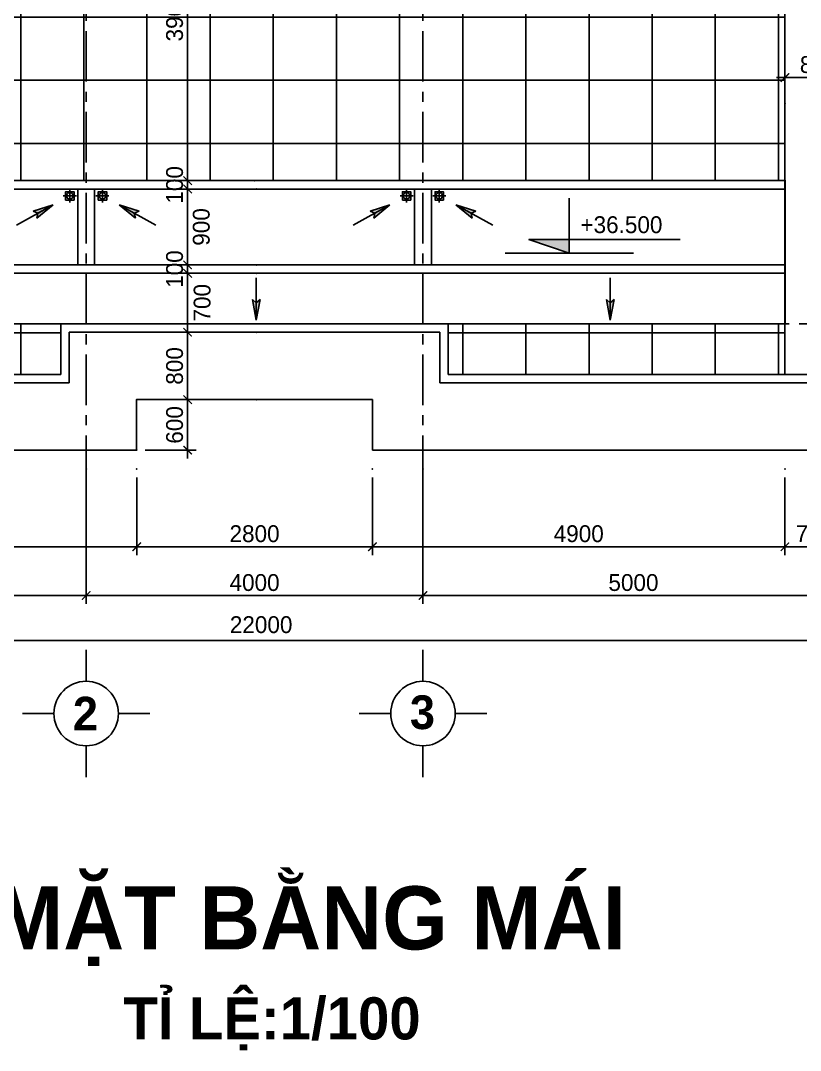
# Model space of a CAD drawing. Header units: inches. Extents: x -844707 to -690155, y -211546 to -175871.
# Drawn here: x -711449 to -702187, y -210028 to -197801 of the extents above; entities that cross this region are included whole.
import ezdxf
from ezdxf.enums import TextEntityAlignment as Align

# ---------------------------------------------------------------- set-up
doc = ezdxf.new("R2010")
doc.units = ezdxf.units.IN
doc.header["$LTSCALE"] = 48
doc.header["$MEASUREMENT"] = 0
doc.linetypes.add('CENTER', pattern=[2, 1.25, -0.25, 0.25, -0.25])
doc.layers.add('DWGSHARE.com-DefPoints-DWGSHARE.com', color=7, linetype='Continuous', plot=False)
for name, color, linetype in [('DWGSHARE.com-DIM-DWGSHARE.com', 251, 'Continuous'), ('DWGSHARE.com-HATCH-DWGSHARE.com', 8, 'Continuous'), ('DWGSHARE.com-KICHTHUOC-DWGSHARE.com', 9, 'Continuous'), ('DWGSHARE.com-kinh-DWGSHARE.com', 154, 'Continuous'), ('DWGSHARE.com-LAYER1-DWGSHARE.com', 150, 'Continuous'), ('DWGSHARE.com-NET-DWGSHARE.com', 245, 'Continuous'), ('DWGSHARE.com-text-DWGSHARE.com', 3, 'Continuous'), ('DWGSHARE.com-truc-DWGSHARE.com', 250, 'CENTER'), ('DWGSHARE.com-TUONG-DWGSHARE.com', 7, 'Continuous')]:
    doc.layers.add(name, color=color, linetype=linetype)
doc.styles.add('AVO-B', font='')
doc.styles.get("Standard").update_dxf_attribs({"font": ''})
doc.styles.add('VNI-AVO', font='')
doc.styles.get('AVO-B').set_extended_font_data('VNI-Avo', bold=True)
doc.styles.get('Standard').set_extended_font_data('VNI-Avo')
doc.styles.get('VNI-AVO').set_extended_font_data('VNI-Avo')
doc.dimstyles.new('tl1-100', dxfattribs={"dimtxt": 200, "dimasz": 100, "dimexe": 100, "dimexo": 100, "dimgap": 50, "dimtad": 1, "dimdec": 0, "dimzin": 0, "dimdsep": 46, "dimtxsty": 'VNI-AVO', "dimblk": 'ARCHTICK', "dimcen": 1, "dimdle": 100, "dimclrd": 256, "dimclre": 256, "dimclrt": 2, "dimadec": 0, "dimazin": 0, "dimtfac": 1, "dimtdec": 0, "dimtix": 1, "dimtofl": 0, "dimtmove": 2, "dimatfit": 3, "dimldrblk": 'ARCHTICK', "dimfxl": 1, "dimtolj": 2, "dimtzin": 0, "dimarcsym": 0})
pattern_1 = [(90, (81301.7, 61739.7), (-750, 1e-13), []), (180, (81301.7, 61739.7), (-1e-13, -750), [])]

# ---------------------------------------------------------------- blocks, each defined once
blk = doc.blocks.new('_ArchTick')
at = {"color": 0, "linetype": 'ByBlock', "const_width": 0.15}
blk.add_lwpolyline([(-0.5, -0.5), (0.5, 0.5)], dxfattribs=at)
blk = doc.blocks.new('*D437')
at = {"layer": 'DWGSHARE.com-DefPoints-DWGSHARE.com', "color": 0, "transparency": 16777216}
for p in [(-719670, -203124), (-697670, -203124), (-719670, -205162)]:
    blk.add_point(p, dxfattribs=at)
at = {"layer": 'DWGSHARE.com-DIM-DWGSHARE.com', "lineweight": -2, "transparency": 16777216}
for p, q in [((-719670, -203224), (-719670, -205262)), ((-697670, -203224), (-697670, -205262)), ((-697570, -205162), (-719770, -205162))]:
    blk.add_line(p, q, dxfattribs=at)
at = {"layer": 'DWGSHARE.com-DIM-DWGSHARE.com', "lineweight": -2, "transparency": 16777216, "xscale": 100, "yscale": 100, "zscale": 100, "rotation": 180}
blk.add_blockref('_ArchTick', (-719670, -205162), dxfattribs=at)
at = {"layer": 'DWGSHARE.com-DIM-DWGSHARE.com', "lineweight": -2, "transparency": 16777216, "xscale": 100, "yscale": 100, "zscale": 100}
blk.add_blockref('_ArchTick', (-697670, -205162), dxfattribs=at)
at = {"layer": 'DWGSHARE.com-DIM-DWGSHARE.com', "color": 2, "transparency": 16777216, "insert": (-708592, -204974), "char_height": 200, "attachment_point": 5, "style": 'VNI-AVO'}
blk.add_mtext('\\A2;22000', dxfattribs=at)
blk = doc.blocks.new('*D438')
at = {"layer": 'DWGSHARE.com-DefPoints-DWGSHARE.com', "color": 0, "transparency": 16777216}
for p in [(-715670, -203124), (-710670, -203124), (-715670, -204627)]:
    blk.add_point(p, dxfattribs=at)
at = {"layer": 'DWGSHARE.com-DIM-DWGSHARE.com', "lineweight": -2, "transparency": 16777216}
for p, q in [((-715670, -203224), (-715670, -204727)), ((-710670, -203224), (-710670, -204727)), ((-710570, -204627), (-715770, -204627))]:
    blk.add_line(p, q, dxfattribs=at)
at = {"layer": 'DWGSHARE.com-DIM-DWGSHARE.com', "lineweight": -2, "transparency": 16777216, "xscale": 100, "yscale": 100, "zscale": 100, "rotation": 180}
blk.add_blockref('_ArchTick', (-715670, -204627), dxfattribs=at)
at = {"layer": 'DWGSHARE.com-DIM-DWGSHARE.com', "lineweight": -2, "transparency": 16777216, "xscale": 100, "yscale": 100, "zscale": 100}
blk.add_blockref('_ArchTick', (-710670, -204627), dxfattribs=at)
at = {"layer": 'DWGSHARE.com-DIM-DWGSHARE.com', "color": 2, "transparency": 16777216, "insert": (-713170, -204474), "char_height": 200, "attachment_point": 5, "style": 'VNI-AVO'}
blk.add_mtext('\\A2;5000', dxfattribs=at)
blk = doc.blocks.new('*D443')
at = {"layer": 'DWGSHARE.com-DefPoints-DWGSHARE.com', "color": 0, "transparency": 16777216}
for p in [(-706670, -203124), (-701670, -203124), (-706670, -204627)]:
    blk.add_point(p, dxfattribs=at)
at = {"layer": 'DWGSHARE.com-DIM-DWGSHARE.com', "lineweight": -2, "transparency": 16777216}
for p, q in [((-706670, -203224), (-706670, -204727)), ((-701670, -203224), (-701670, -204727)), ((-701570, -204627), (-706770, -204627))]:
    blk.add_line(p, q, dxfattribs=at)
at = {"layer": 'DWGSHARE.com-DIM-DWGSHARE.com', "lineweight": -2, "transparency": 16777216, "xscale": 100, "yscale": 100, "zscale": 100, "rotation": 180}
blk.add_blockref('_ArchTick', (-706670, -204627), dxfattribs=at)
at = {"layer": 'DWGSHARE.com-DIM-DWGSHARE.com', "lineweight": -2, "transparency": 16777216, "xscale": 100, "yscale": 100, "zscale": 100}
blk.add_blockref('_ArchTick', (-701670, -204627), dxfattribs=at)
at = {"layer": 'DWGSHARE.com-DIM-DWGSHARE.com', "color": 2, "transparency": 16777216, "insert": (-704170, -204474), "char_height": 200, "attachment_point": 5, "style": 'VNI-AVO'}
blk.add_mtext('\\A2;5000', dxfattribs=at)
blk = doc.blocks.new('*D444')
at = {"layer": 'DWGSHARE.com-DefPoints-DWGSHARE.com', "color": 0, "transparency": 16777216}
for p in [(-710670, -203124), (-706670, -203124), (-710670, -204627)]:
    blk.add_point(p, dxfattribs=at)
at = {"layer": 'DWGSHARE.com-DIM-DWGSHARE.com', "lineweight": -2, "transparency": 16777216}
for p, q in [((-710670, -203224), (-710670, -204727)), ((-706670, -203224), (-706670, -204727)), ((-706570, -204627), (-710770, -204627))]:
    blk.add_line(p, q, dxfattribs=at)
at = {"layer": 'DWGSHARE.com-DIM-DWGSHARE.com', "lineweight": -2, "transparency": 16777216, "xscale": 100, "yscale": 100, "zscale": 100, "rotation": 180}
blk.add_blockref('_ArchTick', (-710670, -204627), dxfattribs=at)
at = {"layer": 'DWGSHARE.com-DIM-DWGSHARE.com', "lineweight": -2, "transparency": 16777216, "xscale": 100, "yscale": 100, "zscale": 100}
blk.add_blockref('_ArchTick', (-706670, -204627), dxfattribs=at)
at = {"layer": 'DWGSHARE.com-DIM-DWGSHARE.com', "color": 2, "transparency": 16777216, "insert": (-708670, -204474), "char_height": 200, "attachment_point": 5, "style": 'VNI-AVO'}
blk.add_mtext('\\A2;4000', dxfattribs=at)
blk = doc.blocks.new('*D485')
at = {"layer": 'DWGSHARE.com-DefPoints-DWGSHARE.com', "color": 0, "transparency": 16777216}
for p in [(-710070, -202301), (-709465, -202301), (-710070, -202901)]:
    blk.add_point(p, dxfattribs=at)
at = {"layer": 'DWGSHARE.com-DIM-DWGSHARE.com', "lineweight": -2, "transparency": 16777216}
for p, q in [((-709465, -203001), (-709465, -202201)), ((-709970, -202301), (-709365, -202301)), ((-709970, -202901), (-709365, -202901))]:
    blk.add_line(p, q, dxfattribs=at)
at = {"layer": 'DWGSHARE.com-DIM-DWGSHARE.com', "lineweight": -2, "transparency": 16777216, "xscale": 100, "yscale": 100, "zscale": 100}
for p, rotation in [((-709465, -202301), 90), ((-709465, -202901), 270)]:
    blk.add_blockref('_ArchTick', p, dxfattribs=dict(at, rotation=rotation))
at = {"layer": 'DWGSHARE.com-DIM-DWGSHARE.com', "color": 2, "transparency": 16777216, "insert": (-709619, -202601), "char_height": 200, "attachment_point": 5, "rotation": 90, "style": 'VNI-AVO'}
blk.add_mtext('\\A2;600', dxfattribs=at)
blk = doc.blocks.new('*D759')
at = {"layer": 'DWGSHARE.com-DefPoints-DWGSHARE.com', "color": 0, "transparency": 16777216}
for p in [(-708804, -195801), (-709465, -199701), (-708668, -199701)]:
    blk.add_point(p, dxfattribs=at)
at = {"layer": 'DWGSHARE.com-DIM-DWGSHARE.com', "lineweight": -2, "transparency": 16777216}
for p, q in [((-709465, -195701), (-709465, -199801)), ((-708904, -195801), (-709565, -195801)), ((-708768, -199701), (-709565, -199701))]:
    blk.add_line(p, q, dxfattribs=at)
at = {"layer": 'DWGSHARE.com-DIM-DWGSHARE.com', "lineweight": -2, "transparency": 16777216, "xscale": 100, "yscale": 100, "zscale": 100}
for p, rotation in [((-709465, -195801), 90), ((-709465, -199701), 270)]:
    blk.add_blockref('_ArchTick', p, dxfattribs=dict(at, rotation=rotation))
at = {"layer": 'DWGSHARE.com-DIM-DWGSHARE.com', "color": 2, "transparency": 16777216, "insert": (-709619, -197751), "char_height": 200, "attachment_point": 5, "rotation": 90, "style": 'VNI-AVO'}
blk.add_mtext('\\A2;3900', dxfattribs=at)
blk = doc.blocks.new('*D760')
at = {"layer": 'DWGSHARE.com-DefPoints-DWGSHARE.com', "color": 0, "transparency": 16777216}
for p in [(-708668, -199701), (-709465, -199801), (-708649, -199801)]:
    blk.add_point(p, dxfattribs=at)
at = {"layer": 'DWGSHARE.com-DIM-DWGSHARE.com', "lineweight": -2, "transparency": 16777216}
for p, q in [((-709465, -199701), (-709465, -199601)), ((-708768, -199701), (-709565, -199701)), ((-708749, -199801), (-709565, -199801)), ((-709465, -199801), (-709465, -199901))]:
    blk.add_line(p, q, dxfattribs=at)
at = {"layer": 'DWGSHARE.com-DIM-DWGSHARE.com', "lineweight": -2, "transparency": 16777216, "xscale": 100, "yscale": 100, "zscale": 100}
for p, rotation in [((-709465, -199701), 270), ((-709465, -199801), 90)]:
    blk.add_blockref('_ArchTick', p, dxfattribs=dict(at, rotation=rotation))
at = {"layer": 'DWGSHARE.com-DIM-DWGSHARE.com', "color": 2, "transparency": 16777216, "insert": (-709619, -199751), "char_height": 200, "attachment_point": 5, "rotation": 90, "style": 'VNI-AVO'}
blk.add_mtext('\\A2;100', dxfattribs=at)
blk = doc.blocks.new('*D496')
at = {"layer": 'DWGSHARE.com-DefPoints-DWGSHARE.com', "color": 0, "transparency": 16777216}
for p in [(-708649, -199801), (-709465, -200701), (-708649, -200701)]:
    blk.add_point(p, dxfattribs=at)
at = {"layer": 'DWGSHARE.com-DIM-DWGSHARE.com', "lineweight": -2, "transparency": 16777216}
for p, q in [((-709465, -199701), (-709465, -200801)), ((-708749, -199801), (-709565, -199801)), ((-708749, -200701), (-709565, -200701))]:
    blk.add_line(p, q, dxfattribs=at)
at = {"layer": 'DWGSHARE.com-DIM-DWGSHARE.com', "lineweight": -2, "transparency": 16777216, "xscale": 100, "yscale": 100, "zscale": 100}
for p, rotation in [((-709465, -199801), 90), ((-709465, -200701), 270)]:
    blk.add_blockref('_ArchTick', p, dxfattribs=dict(at, rotation=rotation))
at = {"layer": 'DWGSHARE.com-DIM-DWGSHARE.com', "color": 2, "transparency": 16777216, "insert": (-709302, -200251), "char_height": 200, "attachment_point": 5, "rotation": 90, "style": 'VNI-AVO'}
blk.add_mtext('\\A2;900', dxfattribs=at)
blk = doc.blocks.new('*D497')
at = {"layer": 'DWGSHARE.com-DefPoints-DWGSHARE.com', "color": 0, "transparency": 16777216}
for p in [(-708649, -200701), (-709465, -200801), (-708649, -200801)]:
    blk.add_point(p, dxfattribs=at)
at = {"layer": 'DWGSHARE.com-DIM-DWGSHARE.com', "lineweight": -2, "transparency": 16777216}
for p, q in [((-709465, -200701), (-709465, -200601)), ((-708749, -200701), (-709565, -200701)), ((-708749, -200801), (-709565, -200801)), ((-709465, -200801), (-709465, -200901))]:
    blk.add_line(p, q, dxfattribs=at)
at = {"layer": 'DWGSHARE.com-DIM-DWGSHARE.com', "lineweight": -2, "transparency": 16777216, "xscale": 100, "yscale": 100, "zscale": 100}
for p, rotation in [((-709465, -200701), 270), ((-709465, -200801), 90)]:
    blk.add_blockref('_ArchTick', p, dxfattribs=dict(at, rotation=rotation))
at = {"layer": 'DWGSHARE.com-DIM-DWGSHARE.com', "color": 2, "transparency": 16777216, "insert": (-709619, -200751), "char_height": 200, "attachment_point": 5, "rotation": 90, "style": 'VNI-AVO'}
blk.add_mtext('\\A2;100', dxfattribs=at)
blk = doc.blocks.new('*D498')
at = {"layer": 'DWGSHARE.com-DefPoints-DWGSHARE.com', "color": 0, "transparency": 16777216}
for p in [(-708649, -200801), (-709465, -201501), (-708649, -201501)]:
    blk.add_point(p, dxfattribs=at)
at = {"layer": 'DWGSHARE.com-DIM-DWGSHARE.com', "lineweight": -2, "transparency": 16777216}
for p, q in [((-709465, -200701), (-709465, -201601)), ((-708749, -200801), (-709565, -200801)), ((-708749, -201501), (-709565, -201501))]:
    blk.add_line(p, q, dxfattribs=at)
at = {"layer": 'DWGSHARE.com-DIM-DWGSHARE.com', "lineweight": -2, "transparency": 16777216, "xscale": 100, "yscale": 100, "zscale": 100}
for p, rotation in [((-709465, -200801), 90), ((-709465, -201501), 270)]:
    blk.add_blockref('_ArchTick', p, dxfattribs=dict(at, rotation=rotation))
at = {"layer": 'DWGSHARE.com-DIM-DWGSHARE.com', "color": 2, "transparency": 16777216, "insert": (-709292, -201151), "char_height": 200, "attachment_point": 5, "rotation": 90, "style": 'VNI-AVO'}
blk.add_mtext('\\A2;700', dxfattribs=at)
blk = doc.blocks.new('*D499')
at = {"layer": 'DWGSHARE.com-DefPoints-DWGSHARE.com', "color": 0, "transparency": 16777216}
for p in [(-708649, -201501), (-709465, -202301), (-708649, -202301)]:
    blk.add_point(p, dxfattribs=at)
at = {"layer": 'DWGSHARE.com-DIM-DWGSHARE.com', "lineweight": -2, "transparency": 16777216}
for p, q in [((-709465, -201401), (-709465, -202401)), ((-708749, -201501), (-709565, -201501)), ((-708749, -202301), (-709565, -202301))]:
    blk.add_line(p, q, dxfattribs=at)
at = {"layer": 'DWGSHARE.com-DIM-DWGSHARE.com', "lineweight": -2, "transparency": 16777216, "xscale": 100, "yscale": 100, "zscale": 100}
for p, rotation in [((-709465, -201501), 90), ((-709465, -202301), 270)]:
    blk.add_blockref('_ArchTick', p, dxfattribs=dict(at, rotation=rotation))
at = {"layer": 'DWGSHARE.com-DIM-DWGSHARE.com', "color": 2, "transparency": 16777216, "insert": (-709619, -201901), "char_height": 200, "attachment_point": 5, "rotation": 90, "style": 'VNI-AVO'}
blk.add_mtext('\\A2;800', dxfattribs=at)
blk = doc.blocks.new('*D512')
at = {"layer": 'DWGSHARE.com-DefPoints-DWGSHARE.com', "color": 0, "transparency": 16777216}
for p in [(-702371, -198477), (-702371, -198782), (-701571, -198782)]:
    blk.add_point(p, dxfattribs=at)
at = {"layer": 'DWGSHARE.com-DIM-DWGSHARE.com', "lineweight": -2, "transparency": 16777216}
for p, q in [((-702371, -198682), (-702371, -198377)), ((-701571, -198682), (-701571, -198377)), ((-701471, -198477), (-702471, -198477))]:
    blk.add_line(p, q, dxfattribs=at)
at = {"layer": 'DWGSHARE.com-DIM-DWGSHARE.com', "lineweight": -2, "transparency": 16777216, "xscale": 100, "yscale": 100, "zscale": 100, "rotation": 180}
blk.add_blockref('_ArchTick', (-702371, -198477), dxfattribs=at)
at = {"layer": 'DWGSHARE.com-DIM-DWGSHARE.com', "lineweight": -2, "transparency": 16777216, "xscale": 100, "yscale": 100, "zscale": 100}
blk.add_blockref('_ArchTick', (-701571, -198477), dxfattribs=at)
at = {"layer": 'DWGSHARE.com-DIM-DWGSHARE.com', "color": 2, "transparency": 16777216, "insert": (-701971, -198324), "char_height": 200, "attachment_point": 5, "style": 'VNI-AVO'}
blk.add_mtext('\\A2;800', dxfattribs=at)
blk = doc.blocks.new('*D519')
at = {"layer": 'DWGSHARE.com-DefPoints-DWGSHARE.com', "color": 0, "transparency": 16777216}
for p in [(-714970, -203124), (-710070, -203124), (-710070, -204048)]:
    blk.add_point(p, dxfattribs=at)
at = {"layer": 'DWGSHARE.com-DIM-DWGSHARE.com', "lineweight": -2, "transparency": 16777216}
for p, q in [((-714970, -203224), (-714970, -204148)), ((-710070, -203224), (-710070, -204148)), ((-715070, -204048), (-709970, -204048))]:
    blk.add_line(p, q, dxfattribs=at)
at = {"layer": 'DWGSHARE.com-DIM-DWGSHARE.com', "lineweight": -2, "transparency": 16777216, "xscale": 100, "yscale": 100, "zscale": 100, "rotation": 180}
blk.add_blockref('_ArchTick', (-714970, -204048), dxfattribs=at)
at = {"layer": 'DWGSHARE.com-DIM-DWGSHARE.com', "lineweight": -2, "transparency": 16777216, "xscale": 100, "yscale": 100, "zscale": 100}
blk.add_blockref('_ArchTick', (-710070, -204048), dxfattribs=at)
at = {"layer": 'DWGSHARE.com-DIM-DWGSHARE.com', "color": 2, "transparency": 16777216, "insert": (-712520, -203894), "char_height": 200, "attachment_point": 5, "style": 'VNI-AVO'}
blk.add_mtext('\\A2;4900', dxfattribs=at)
blk = doc.blocks.new('*D520')
at = {"layer": 'DWGSHARE.com-DefPoints-DWGSHARE.com', "color": 0, "transparency": 16777216}
for p in [(-710070, -203124), (-707270, -203124), (-707270, -204048)]:
    blk.add_point(p, dxfattribs=at)
at = {"layer": 'DWGSHARE.com-DIM-DWGSHARE.com', "lineweight": -2, "transparency": 16777216}
for p, q in [((-710070, -203224), (-710070, -204148)), ((-707270, -203224), (-707270, -204148)), ((-710170, -204048), (-707170, -204048))]:
    blk.add_line(p, q, dxfattribs=at)
at = {"layer": 'DWGSHARE.com-DIM-DWGSHARE.com', "lineweight": -2, "transparency": 16777216, "xscale": 100, "yscale": 100, "zscale": 100, "rotation": 180}
blk.add_blockref('_ArchTick', (-710070, -204048), dxfattribs=at)
at = {"layer": 'DWGSHARE.com-DIM-DWGSHARE.com', "lineweight": -2, "transparency": 16777216, "xscale": 100, "yscale": 100, "zscale": 100}
blk.add_blockref('_ArchTick', (-707270, -204048), dxfattribs=at)
at = {"layer": 'DWGSHARE.com-DIM-DWGSHARE.com', "color": 2, "transparency": 16777216, "insert": (-708670, -203894), "char_height": 200, "attachment_point": 5, "style": 'VNI-AVO'}
blk.add_mtext('\\A2;2800', dxfattribs=at)
blk = doc.blocks.new('*D524')
at = {"layer": 'DWGSHARE.com-DefPoints-DWGSHARE.com', "color": 0, "transparency": 16777216}
for p in [(-702371, -203124), (-701670, -203124), (-702371, -204048)]:
    blk.add_point(p, dxfattribs=at)
at = {"layer": 'DWGSHARE.com-DIM-DWGSHARE.com', "lineweight": -2, "transparency": 16777216}
for p, q in [((-702371, -203224), (-702371, -204148)), ((-701670, -203224), (-701670, -204148)), ((-701570, -204048), (-702471, -204048))]:
    blk.add_line(p, q, dxfattribs=at)
at = {"layer": 'DWGSHARE.com-DIM-DWGSHARE.com', "lineweight": -2, "transparency": 16777216, "xscale": 100, "yscale": 100, "zscale": 100, "rotation": 180}
blk.add_blockref('_ArchTick', (-702371, -204048), dxfattribs=at)
at = {"layer": 'DWGSHARE.com-DIM-DWGSHARE.com', "lineweight": -2, "transparency": 16777216, "xscale": 100, "yscale": 100, "zscale": 100}
blk.add_blockref('_ArchTick', (-701670, -204048), dxfattribs=at)
at = {"layer": 'DWGSHARE.com-DIM-DWGSHARE.com', "color": 2, "transparency": 16777216, "insert": (-702020, -203894), "char_height": 200, "attachment_point": 5, "style": 'VNI-AVO'}
blk.add_mtext('\\A2;700', dxfattribs=at)
blk = doc.blocks.new('*D525')
at = {"layer": 'DWGSHARE.com-DefPoints-DWGSHARE.com', "color": 0, "transparency": 16777216}
for p in [(-707270, -203124), (-702371, -203124), (-707270, -204048)]:
    blk.add_point(p, dxfattribs=at)
at = {"layer": 'DWGSHARE.com-DIM-DWGSHARE.com', "lineweight": -2, "transparency": 16777216}
for p, q in [((-707270, -203224), (-707270, -204148)), ((-702371, -203224), (-702371, -204148)), ((-702271, -204048), (-707370, -204048))]:
    blk.add_line(p, q, dxfattribs=at)
at = {"layer": 'DWGSHARE.com-DIM-DWGSHARE.com', "lineweight": -2, "transparency": 16777216, "xscale": 100, "yscale": 100, "zscale": 100, "rotation": 180}
blk.add_blockref('_ArchTick', (-707270, -204048), dxfattribs=at)
at = {"layer": 'DWGSHARE.com-DIM-DWGSHARE.com', "lineweight": -2, "transparency": 16777216, "xscale": 100, "yscale": 100, "zscale": 100}
blk.add_blockref('_ArchTick', (-702371, -204048), dxfattribs=at)
at = {"layer": 'DWGSHARE.com-DIM-DWGSHARE.com', "color": 2, "transparency": 16777216, "insert": (-704820, -203894), "char_height": 200, "attachment_point": 5, "style": 'VNI-AVO'}
blk.add_mtext('\\A2;4900', dxfattribs=at)
blk = doc.blocks.new('THUNUOC')
at = {"layer": 'DWGSHARE.com-DIM-DWGSHARE.com'}
for q in [(-734559, -197461), (-734636, -197539), (-734481, -197539), (-734559, -197617)]:
    blk.add_line((-734559, -197539), q, dxfattribs=at)
blk.add_lwpolyline([(-734609, -197589), (-734509, -197589), (-734509, -197489), (-734609, -197489)], close=True, dxfattribs=at)
blk.add_circle((-734559, -197539), 38.8, dxfattribs=at)

msp = doc.modelspace()

# ---------------------------------------------------------------- hatches: boundary and pattern name
at = {"layer": 'DWGSHARE.com-HATCH-DWGSHARE.com'}
h = msp.add_hatch(dxfattribs=at)
h.set_pattern_fill('ANSI37,_I', color=256, scale=6000, angle=45, style=2)
h.set_pattern_definition(pattern_1)
h.paths.add_polyline_path([(-715671.4, -195000.8), (-715671.1, -197100.8), (-714970.1, -197100.8), (-714970.1, -199701), (-710670.3, -199701), (-710670.3, -195800.8), (-711470.5, -195800.8), (-711470.5, -195000.8)])
h.paths.add_polyline_path([(-715671.1, -197100.8), (-715671.4, -195000.8), (-718270.3, -195000.8), (-718270.3, -197100.8)])
h.paths.add_polyline_path([(-710670.3, -199701), (-706670.3, -199701), (-706670.3, -195800.8), (-710670.3, -195800.8)])
h.paths.add_polyline_path([(-706670.3, -199701), (-702370.6, -199701), (-702370.6, -197100.8), (-701670.3, -197100.8), (-701670.3, -195000.8), (-705870.2, -195000.8), (-705870.2, -195800.8), (-706670.3, -195800.8)])
h.paths.add_polyline_path([(-699070.4, -197100.8), (-699070.4, -195000.8), (-701670.3, -195000.8), (-701670.3, -197100.8)])
h.paths.add_polyline_path([(-709772.3, -198093), (-709772.3, -197408.7), (-709465.3, -197408.7), (-709465.3, -198093)], flags=24)
h.paths.add_polyline_path([(-709772.3, -200001.3), (-709772.3, -199500.7), (-709465.3, -199500.7), (-709465.3, -200001.3)], flags=9)
h = msp.add_hatch(dxfattribs=at)
h.set_pattern_fill('ANSI37,_I', color=256, scale=6000, angle=45, style=2)
h.set_pattern_definition(pattern_1)
h.paths.add_polyline_path([(-702370.6, -201400.8), (-706370.3, -201400.8), (-706370.3, -202000.8), (-702370.6, -202000.8)])
h.paths.add_polyline_path([(-710970.4, -201400.8), (-714970.1, -201400.8), (-714970.1, -202000.8), (-710970.4, -202000.8)])
h.paths.add_polyline_path([(-714369.5, -202013.5), (-714369.5, -201488.1), (-714062.5, -201488.1), (-714062.5, -202013.5)], flags=9)
at = {"layer": 'DWGSHARE.com-KICHTHUOC-DWGSHARE.com'}
for points in [[(-711242.2, -200088.3), (-711254.6, -200144.8), (-711062.5, -199987.5), (-711298.2, -200065.1)], [(-710098.4, -200088.3), (-710086, -200144.8), (-710278.1, -199987.5), (-710042.5, -200065.1)], [(-707242.2, -200088.3), (-707254.6, -200144.8), (-707062.5, -199987.5), (-707298.2, -200065.1)], [(-706098.4, -200088.3), (-706086, -200144.8), (-706278.1, -199987.5), (-706042.5, -200065.1)], [(-708649.6, -201150.1), (-708692.9, -201111.7), (-708649.4, -201356.1), (-708602.1, -201112.6)], [(-704446.2, -201150.1), (-704489.5, -201111.7), (-704446, -201356.1), (-704398.7, -201112.6)]]:
    msp.add_hatch(color=2, dxfattribs=at).paths.add_polyline_path(points)
at = {"layer": 'DWGSHARE.com-LAYER1-DWGSHARE.com'}
msp.add_hatch(color=1, dxfattribs=at).paths.add_polyline_path([(-704933.2, -200399.5), (-705411.5, -200399.5), (-704933.2, -200562.8)])

# ---------------------------------------------------------------- linework, layer by layer
at = {"layer": 'DWGSHARE.com-DIM-DWGSHARE.com'}
for p, q in [((-710670.3, -205271.2), (-710670.3, -205645.2)), ((-706670.3, -205271.2), (-706670.3, -205645.2)), ((-711427.3, -206028.2), (-711053.3, -206028.2)), ((-709913.3, -206028.2), (-710287.3, -206028.2)), ((-707427.3, -206028.2), (-707053.3, -206028.2)), ((-705913.3, -206028.2), (-706287.3, -206028.2)), ((-710670.3, -206785.2), (-710670.3, -206411.2)), ((-706670.3, -206785.2), (-706670.3, -206411.2))]:
    msp.add_line(p, q, dxfattribs=at)
for centre in [(-710670.3, -206028.2), (-706670.3, -206028.2)]:
    msp.add_circle(centre, 383, dxfattribs=at)
at = {"layer": 'DWGSHARE.com-KICHTHUOC-DWGSHARE.com', "linetype": 'Continuous'}
for p, q in [((-711062.5, -199987.5), (-711498.7, -200231.4)), ((-710278.1, -199987.5), (-709842, -200231.4)), ((-707062.5, -199987.5), (-707498.7, -200231.4)), ((-706278.1, -199987.5), (-705842, -200231.4)), ((-708649.4, -201356.1), (-708649.4, -200856.4)), ((-704446, -201356.1), (-704446, -200856.4))]:
    msp.add_line(p, q, dxfattribs=at)
at = {"layer": 'DWGSHARE.com-KICHTHUOC-DWGSHARE.com', "color": 2}
for p, q in [((-711062.5, -199987.5), (-711298.2, -200065.1)), ((-711062.5, -199987.5), (-711254.6, -200144.8)), ((-711062.5, -199987.5), (-711242.2, -200088.3)), ((-710278.1, -199987.5), (-710086, -200144.8)), ((-710278.1, -199987.5), (-710098.4, -200088.3)), ((-710278.1, -199987.5), (-710042.5, -200065.1)), ((-707062.5, -199987.5), (-707298.2, -200065.1)), ((-707062.5, -199987.5), (-707254.6, -200144.8)), ((-707062.5, -199987.5), (-707242.2, -200088.3)), ((-706278.1, -199987.5), (-706086, -200144.8)), ((-706278.1, -199987.5), (-706098.4, -200088.3)), ((-706278.1, -199987.5), (-706042.5, -200065.1)), ((-711298.2, -200065.1), (-711242.2, -200088.3)), ((-711254.6, -200144.8), (-711242.2, -200088.3)), ((-710042.5, -200065.1), (-710098.4, -200088.3)), ((-710086, -200144.8), (-710098.4, -200088.3)), ((-707298.2, -200065.1), (-707242.2, -200088.3)), ((-707254.6, -200144.8), (-707242.2, -200088.3)), ((-706042.5, -200065.1), (-706098.4, -200088.3)), ((-706086, -200144.8), (-706098.4, -200088.3)), ((-708692.9, -201111.7), (-708649.6, -201150.1)), ((-708649.4, -201356.1), (-708692.9, -201111.7)), ((-708602.1, -201112.6), (-708649.6, -201150.1)), ((-708649.4, -201356.1), (-708602.1, -201112.6)), ((-704489.5, -201111.7), (-704446.2, -201150.1)), ((-704446, -201356.1), (-704489.5, -201111.7)), ((-704398.7, -201112.6), (-704446.2, -201150.1)), ((-704446, -201356.1), (-704398.7, -201112.6)), ((-708649.4, -201356.1), (-708649.6, -201150.1)), ((-704446, -201356.1), (-704446.2, -201150.1))]:
    msp.add_line(p, q, dxfattribs=at)
at = {"layer": 'DWGSHARE.com-kinh-DWGSHARE.com'}
for p, q in [((-706370.3, -201400.8), (-710970.4, -201400.8)), ((-710970.4, -201400.8), (-710970.4, -202000.8)), ((-706370.3, -201400.8), (-706370.3, -202000.8)), ((-710970.4, -202000.8), (-718170.4, -202000.8)), ((-706370.3, -202000.8), (-699177.3, -202000.8))]:
    msp.add_line(p, q, dxfattribs=at)
at = {"layer": 'DWGSHARE.com-LAYER1-DWGSHARE.com', "color": 1}
msp.add_line((-704171.4, -200562.8), (-705695.1, -200562.8), dxfattribs=at)
msp.add_lwpolyline([(-703613.4, -200399.5), (-705411.5, -200399.5), (-704933.2, -200562.8), (-704933.2, -199909.7)], dxfattribs=at)
at = {"layer": 'DWGSHARE.com-NET-DWGSHARE.com'}
for p, q in [((-702370.6, -199801), (-714970.1, -199801)), ((-714970.1, -200700.8), (-702370.6, -200700.8)), ((-706470.3, -201500.8), (-710870.4, -201500.8)), ((-710870.4, -201500.8), (-710870.4, -202100.8)), ((-706470.3, -201500.8), (-706470.3, -202100.8)), ((-710870.4, -202100.8), (-718270.4, -202100.8)), ((-706470.3, -202100.8), (-699077.3, -202100.8)), ((-707270.3, -202300.8), (-710070.4, -202300.8)), ((-710070.4, -202300.8), (-710070.4, -202900.8)), ((-707270.3, -202300.8), (-707270.3, -202900.8)), ((-710070.4, -202900.8), (-719070.4, -202900.8)), ((-707270.3, -202900.8), (-698277.3, -202900.8))]:
    msp.add_line(p, q, dxfattribs=at)
at = {"layer": 'DWGSHARE.com-NET-DWGSHARE.com', "ltscale": 10}
for p, q in [((-710770.3, -200700.8), (-710770.3, -199801)), ((-710570.3, -200700.8), (-710570.3, -199801)), ((-706770.3, -200700.8), (-706770.3, -199801)), ((-706570.3, -200700.8), (-706570.3, -199801))]:
    msp.add_line(p, q, dxfattribs=at)
at = {"layer": 'DWGSHARE.com-truc-DWGSHARE.com', "ltscale": 10}
for p, q in [((-710670.3, -203325.6), (-710670.3, -180494.5)), ((-706670.3, -203325.6), (-706670.3, -180494.5)), ((-695602.5, -201400.8), (-721841.5, -201400.8))]:
    msp.add_line(p, q, dxfattribs=at)
at = {"layer": 'DWGSHARE.com-TUONG-DWGSHARE.com'}
for p, q in [((-702370.6, -197100.8), (-702370.6, -202000.8)), ((-702370.6, -199701), (-714970.7, -199701)), ((-702370.6, -199701), (-706466.2, -199701)), ((-702369.9, -199696), (-702369.9, -201400.8)), ((-702370.6, -199796), (-702370.6, -201300.8)), ((-714970.1, -200800.8), (-702370.6, -200800.8)), ((-714970.7, -201400.8), (-702370.6, -201400.8)), ((-702370.6, -202000.8), (-696870.6, -202000.8))]:
    msp.add_line(p, q, dxfattribs=at)

# ---------------------------------------------------------------- block references
at = {"layer": 'DWGSHARE.com-DIM-DWGSHARE.com'}
for p in [(23694.6, -2343.3), (27694.6, -2343.3)]:
    msp.add_blockref('THUNUOC', p, dxfattribs=at)
at = {"layer": 'DWGSHARE.com-DIM-DWGSHARE.com', "xscale": -1}
for p in [(-1445035.2, -2343.3), (-1441035.2, -2343.3)]:
    msp.add_blockref('THUNUOC', p, dxfattribs=at)

# ---------------------------------------------------------------- texts
at = {"layer": 'DWGSHARE.com-text-DWGSHARE.com'}
msp.add_text('+36.500', height=200, dxfattribs=at).set_placement((-704799.9, -200324))
at = {"layer": 'DWGSHARE.com-text-DWGSHARE.com', "color": 3, "style": 'AVO-B'}
for s, p in [('2', (-710827.3, -206229)), ('3', (-706825.1, -206211.9))]:
    msp.add_text(s, height=400, dxfattribs=at).set_placement(p)
at = {"layer": 'DWGSHARE.com-text-DWGSHARE.com', "style": 'AVO-B'}
msp.add_text('MAËT BAÈNG MAÙI', height=750, dxfattribs=at).set_placement((-708017.7, -208829.3), align=Align.CENTER)
msp.add_text('TÆ LEÄ:1/100', height=500, dxfattribs=at).set_placement((-710228, -209897.7))

# ---------------------------------------------------------------- dimensions: what is measured, and where the dimension line sits
at = {"layer": 'DWGSHARE.com-DIM-DWGSHARE.com'}
for base, p1, p2, angle, picture, middle in [((-709465.3, -199701), (-708804, -195800.8), (-708668.3, -199701), 90, '*D759', (-709618.8, -197750.9)), ((-702370.5767726, -198477.2449036), (-701571.0767726, -198781.7562116), (-702370.5767726, -198781.7562116), 180, '*D512', (-701970.8267726, -198323.7313901)), ((-709465.3, -199801), (-708668.3, -199701), (-708649.4, -199801), 90, '*D760', (-709618.8, -199751)), ((-709465.3, -200800.8), (-708649.4, -200700.8), (-708649.4, -200800.8), 90, '*D497', (-709618.8, -200750.8)), ((-709465.3, -202300.8), (-708649.4, -201500.8), (-708649.4, -202300.8), 90, '*D499', (-709618.8, -201900.8)), ((-709465.3, -202300.8), (-710070.4, -202900.8), (-710070.4, -202300.8), 90, '*D485', (-709618.8, -202600.8)), ((-707270.3, -204047.9), (-702370.6, -203124.4), (-707270.3, -203124.4), 180, '*D525', (-704820.4, -203894.4)), ((-702370.6, -204047.9), (-701670.2, -203124.4), (-702370.6, -203124.4), 180, '*D524', (-702020.4, -203894.4))]:
    dim = msp.add_linear_dim(base=base, p1=p1, p2=p2, angle=angle, dimstyle='tl1-100', dxfattribs=at)
    dim.commit()
    dim.dimension.update_dxf_attribs({"geometry": picture, "text_midpoint": middle})
for base, p1, p2, angle, picture, middle in [((-709465.3, -200700.8), (-708649.4, -199801), (-708649.4, -200700.8), 90, '*D496', (-709301.8, -200250.9)), ((-709465.3, -201500.8), (-708649.4, -200800.8), (-708649.4, -201500.8), 90, '*D498', (-709291.8, -201150.8)), ((-719670.3, -205161.8), (-697670.3, -203124.4), (-719670.3, -203124.4), 180, '*D437', (-708591.9, -204974.2))]:
    dim = msp.add_linear_dim(base=base, p1=p1, p2=p2, angle=angle, dimstyle='tl1-100', dxfattribs=at)
    dim.commit()
    dim.dimension.update_dxf_attribs({"geometry": picture, "text_midpoint": middle, "dimtype": 160})
for base, p1, p2, picture, middle in [((-715670.3, -204627.4), (-710670.3, -203124.4), (-715670.3, -203124.4), '*D438', (-713170.3, -204473.8)), ((-710670.3, -204627.4), (-706670.3, -203124.4), (-710670.3, -203124.4), '*D444', (-708670.3, -204473.8)), ((-706670.3, -204627.4), (-701670.3, -203124.4), (-706670.3, -203124.4), '*D443', (-704170.3, -204473.8))]:
    dim = msp.add_linear_dim(base=base, p1=p1, p2=p2, angle=180, dimstyle='tl1-100', override={"dimtmove": 1}, dxfattribs=at)
    dim.commit()
    dim.dimension.update_dxf_attribs({"geometry": picture, "text_midpoint": middle})
for base, p1, p2, picture, middle in [((-710070.4, -204047.9), (-714970.1, -203124.4), (-710070.4, -203124.4), '*D519', (-712520.2, -203894.4)), ((-707270.3, -204047.9), (-710070.4, -203124.4), (-707270.3, -203124.4), '*D520', (-708670.3, -203894.4))]:
    dim = msp.add_linear_dim(base=base, p1=p1, p2=p2, dimstyle='tl1-100', dxfattribs=at)
    dim.commit()
    dim.dimension.update_dxf_attribs({"geometry": picture, "text_midpoint": middle})

doc.saveas('drawing.dxf')
